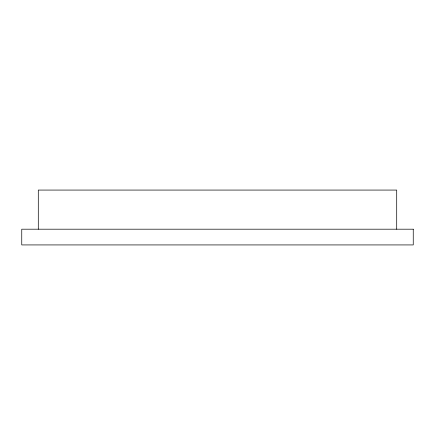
<?xml version="1.0" encoding="UTF-8"?>
<svg xmlns="http://www.w3.org/2000/svg" width="435" height="435" viewBox="0 0 435 435"><rect width="100%" height="100%" fill="white"/><g stroke="black" fill="none" stroke-linecap="round" stroke-linejoin="round"><path stroke-width="0.65" d="M396.704 229.196L396.704 190.073L38.296 190.073L38.296 229.196M413.25 229.196L21.75 229.196L21.75 244.927L413.25 244.927L413.25 229.196"/></g></svg>
